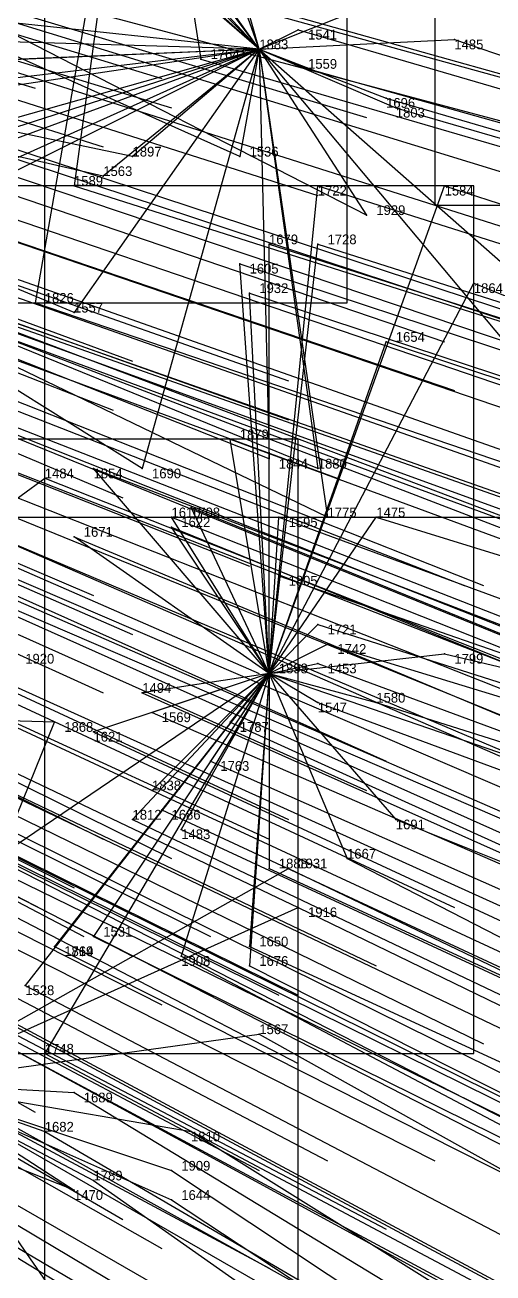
# Model space of a CAD drawing. Extents: x -0.5 to 0.59, y -0.5 to 0.59.
# Drawn here: x 0.418 to 0.466, y -0.2495 to -0.1215 of the extents above; entities that cross this region are included whole.
import ezdxf

# ---------------------------------------------------------------- set-up
doc = ezdxf.new("R2010")
doc.units = 0
for name, color, linetype in [('Clients', 3, 'CONTINUOUS'), ('Facilities', 3, 'CONTINUOUS'), ('Facilities_lines', 3, 'CONTINUOUS'), ('Min_max_boxes', 1, 'CONTINUOUS'), ('Normals', 1, 'CONTINUOUS'), ('Source_points', 5, 'CONTINUOUS'), ('Text', 3, 'CONTINUOUS')]:
    doc.layers.add(name, color=color, linetype=linetype)

msp = doc.modelspace()

# ---------------------------------------------------------------- linework, layer by layer
at = {"layer": 'Clients', "color": 5}
for p in [(0.446, -0.122, -1.156), (0.462, -0.123, -1.194), (0.436, -0.125, -1.134), (0.447, -0.126, -1.161), (0.455, -0.129, -1.182), (0.456, -0.13, -1.185), (0.429, -0.135, -1.25), (0.44, -0.135, -1.25), (0.423, -0.138, -1.111), (0.426, -0.137, -1.25), (0.448, -0.138, -1.171), (0.461, -0.138, -1.203), (0.453, -0.141, -1.25), (0.443, -0.144, -1.163), (0.448, -0.144, -1.176), (0.44, -0.146, -1.159), (0.464, -0.148, -1.217), (0.441, -0.149, -1.164), (0.419, -0.15, -1.113), (0.423, -0.151, -1.25), (0.455, -0.154, -1.202), (0.439, -0.164, -1.171), (0.443, -0.166, -1.25), (0.425, -0.167, -1.141), (0.43, -0.167, -1.25), (0.448, -0.167, -1.25), (0.42, -0.168, -1.13), (0.435, -0.171, -1.168), (0.433, -0.172, -1.164), (0.444, -0.172, -1.191), (0.449, -0.172, -1.25), (0.454, -0.172, -1.212), (0.423, -0.174, -1.144), (0.433, -0.173, -1.166), (0.444, -0.178, -1.197), (0.448, -0.183, -1.211), (0.449, -0.185, -1.215), (0.461, -0.186, -1.244), (0.448, -0.187, -1.214), (0.43, -0.19, -1.175), (0.448, -0.191, -1.217), (0.454, -0.191, -1.231), (0.421, -0.193, -1.25), (0.431, -0.192, -1.18), (0.439, -0.193, -1.199), (0.425, -0.194, -1.167), (0.437, -0.197, -1.199), (0.431, -0.2, -1.187), (0.432, -0.202, -1.194), (0.429, -0.203, -1.186), (0.456, -0.203, -1.247), (0.434, -0.204, -1.199), (0.451, -0.207, -1.25), (0.443, -0.208, -1.224), (0.445, -0.208, -1.25), (0.446, -0.212, -1.25), (0.425, -0.215, -1.191), (0.421, -0.216, -1.184), (0.421, -0.216, -1.184), (0.441, -0.216, -1.228), (0.434, -0.217, -1.213), (0.441, -0.218, -1.23), (0.418, -0.22, -1.181), (0.442, -0.225, -1.238), (0.42, -0.227, -1.192), (0.423, -0.231, -1.206), (0.42, -0.235, -1.203), (0.435, -0.235, -1.236), (0.433, -0.239, -1.237), (0.425, -0.24, -1.219), (0.423, -0.241, -1.25), (0.433, -0.242, -1.24)]:
    msp.add_point(p, dxfattribs=at)
at = {"layer": 'Facilities', "color": 3}
for p in [(0.442, -0.124, -1.25), (0.443, -0.188, -1.203)]:
    msp.add_point(p, dxfattribs=at)
at = {"layer": 'Facilities_lines', "color": 3}
for p, q in [((0.442, -0.124, -1.25), (0.407, -0.075, -1.25)), ((0.442, -0.124, -1.25), (0.407, -0.077, -1.25)), ((0.442, -0.124, -1.25), (0.404, -0.083, -1.25)), ((0.442, -0.124, -1.25), (0.427, -0.082, -1.25)), ((0.442, -0.124, -1.25), (0.403, -0.085, -1.25)), ((0.442, -0.124, -1.25), (0.431, -0.085, -1.25)), ((0.442, -0.124, -1.25), (0.401, -0.087, -1.25)), ((0.43, -0.087, -1.097), (0.419, -0.15, -1.113)), ((0.43, -0.087, -1.097), (0.423, -0.138, -1.111)), ((0.43, -0.087, -1.097), (0.436, -0.125, -1.134)), ((0.442, -0.124, -1.25), (0.404, -0.091, -1.25)), ((0.442, -0.124, -1.25), (0.421, -0.095, -1.25)), ((0.442, -0.124, -1.25), (0.462, -0.116, -1.25)), ((0.442, -0.124, -1.25), (0.446, -0.122, -1.156)), ((0.442, -0.124, -1.25), (0.363, -0.153, -1.25)), ((0.442, -0.124, -1.25), (0.368, -0.135, -1.25)), ((0.442, -0.124, -1.25), (0.369, -0.127, -1.25)), ((0.442, -0.124, -1.25), (0.371, -0.127, -1.25)), ((0.442, -0.124, -1.25), (0.389, -0.141, -1.25)), ((0.442, -0.124, -1.25), (0.393, -0.146, -1.25)), ((0.442, -0.124, -1.25), (0.396, -0.137, -1.25)), ((0.442, -0.124, -1.25), (0.4, -0.145, -1.25)), ((0.442, -0.124, -1.25), (0.408, -0.123, -1.25)), ((0.442, -0.124, -1.25), (0.408, -0.128, -1.25)), ((0.442, -0.124, -1.25), (0.423, -0.151, -1.25)), ((0.442, -0.124, -1.25), (0.426, -0.137, -1.25)), ((0.442, -0.124, -1.25), (0.429, -0.135, -1.25)), ((0.442, -0.124, -1.25), (0.43, -0.167, -1.25)), ((0.442, -0.124, -1.25), (0.44, -0.135, -1.25)), ((0.442, -0.124, -1.25), (0.462, -0.123, -1.194)), ((0.442, -0.124, -1.25), (0.473, -0.161, -1.249)), ((0.442, -0.124, -1.25), (0.447, -0.126, -1.161)), ((0.442, -0.124, -1.25), (0.455, -0.129, -1.182)), ((0.442, -0.124, -1.25), (0.449, -0.172, -1.25)), ((0.442, -0.124, -1.25), (0.467, -0.146, -1.25)), ((0.442, -0.124, -1.25), (0.456, -0.13, -1.185)), ((0.442, -0.124, -1.25), (0.443, -0.166, -1.25)), ((0.442, -0.124, -1.25), (0.448, -0.167, -1.25)), ((0.442, -0.124, -1.25), (0.453, -0.141, -1.25)), ((0.443, -0.188, -1.203), (0.461, -0.138, -1.203)), ((0.443, -0.188, -1.203), (0.448, -0.138, -1.171)), ((0.443, -0.188, -1.203), (0.443, -0.144, -1.163)), ((0.443, -0.188, -1.203), (0.448, -0.144, -1.176)), ((0.443, -0.188, -1.203), (0.44, -0.146, -1.159)), ((0.443, -0.188, -1.203), (0.464, -0.148, -1.217)), ((0.443, -0.188, -1.203), (0.441, -0.149, -1.164)), ((0.443, -0.188, -1.203), (0.455, -0.154, -1.202)), ((0.443, -0.188, -1.203), (0.439, -0.164, -1.171)), ((0.443, -0.188, -1.203), (0.425, -0.167, -1.141)), ((0.387, -0.192, -1.08), (0.42, -0.168, -1.13)), ((0.443, -0.188, -1.203), (0.435, -0.171, -1.168)), ((0.443, -0.188, -1.203), (0.433, -0.172, -1.164)), ((0.443, -0.188, -1.203), (0.454, -0.172, -1.212)), ((0.443, -0.188, -1.203), (0.444, -0.172, -1.191)), ((0.443, -0.188, -1.203), (0.423, -0.174, -1.144)), ((0.443, -0.188, -1.203), (0.433, -0.173, -1.166)), ((0.443, -0.188, -1.203), (0.444, -0.178, -1.197)), ((0.443, -0.188, -1.203), (0.448, -0.183, -1.211)), ((0.443, -0.188, -1.203), (0.449, -0.185, -1.215)), ((0.443, -0.188, -1.203), (0.461, -0.186, -1.244)), ((0.443, -0.188, -1.203), (0.415, -0.207, -1.159)), ((0.443, -0.188, -1.203), (0.418, -0.22, -1.181)), ((0.443, -0.188, -1.203), (0.42, -0.227, -1.192)), ((0.443, -0.188, -1.203), (0.421, -0.216, -1.184)), ((0.443, -0.188, -1.203), (0.421, -0.216, -1.184)), ((0.443, -0.188, -1.203), (0.425, -0.215, -1.191)), ((0.443, -0.188, -1.203), (0.425, -0.194, -1.167)), ((0.443, -0.188, -1.203), (0.429, -0.203, -1.186)), ((0.443, -0.188, -1.203), (0.43, -0.19, -1.175)), ((0.443, -0.188, -1.203), (0.431, -0.192, -1.18)), ((0.443, -0.188, -1.203), (0.431, -0.2, -1.187)), ((0.443, -0.188, -1.203), (0.432, -0.202, -1.194)), ((0.443, -0.188, -1.203), (0.434, -0.204, -1.199)), ((0.443, -0.188, -1.203), (0.434, -0.217, -1.213)), ((0.443, -0.188, -1.203), (0.437, -0.197, -1.199)), ((0.443, -0.188, -1.203), (0.439, -0.193, -1.199)), ((0.443, -0.188, -1.203), (0.441, -0.216, -1.228)), ((0.443, -0.188, -1.203), (0.441, -0.218, -1.23)), ((0.443, -0.188, -1.203), (0.448, -0.187, -1.214)), ((0.443, -0.188, -1.203), (0.448, -0.191, -1.217)), ((0.443, -0.188, -1.203), (0.454, -0.191, -1.231)), ((0.443, -0.188, -1.203), (0.451, -0.207, -1.25)), ((0.443, -0.188, -1.203), (0.456, -0.203, -1.247)), ((0.443, -0.188, -1.203), (0.443, -0.208, -1.224)), ((0.406, -0.23, -1.25), (0.421, -0.193, -1.25)), ((0.406, -0.23, -1.25), (0.445, -0.208, -1.25)), ((0.406, -0.23, -1.25), (0.446, -0.212, -1.25)), ((0.406, -0.23, -1.25), (0.442, -0.225, -1.238)), ((0.406, -0.23, -1.25), (0.424, -0.256, -1.238)), ((0.406, -0.23, -1.25), (0.423, -0.241, -1.25)), ((0.406, -0.23, -1.25), (0.433, -0.242, -1.24)), ((0.406, -0.23, -1.25), (0.42, -0.235, -1.203)), ((0.406, -0.23, -1.25), (0.423, -0.231, -1.206)), ((0.406, -0.23, -1.25), (0.425, -0.24, -1.219)), ((0.406, -0.23, -1.25), (0.435, -0.235, -1.236)), ((0.406, -0.23, -1.25), (0.433, -0.239, -1.237))]:
    msp.add_line(p, q, dxfattribs=at)
at = {"layer": 'Min_max_boxes', "color": 1}
for p, q in [((0.451, -0.15, -1.155), (0.451, -0.017, -1.155)), ((0.451, -0.15, -1.054), (0.451, -0.017, -1.054)), ((0.46, -0.063, -1.25), (0.46, -0.14, -1.25)), ((0.46, -0.063, -1.181), (0.46, -0.14, -1.181)), ((0.42, -0.274, -1.145), (0.42, -0.117, -1.145)), ((0.42, -0.274, -1.021), (0.42, -0.117, -1.021)), ((0.464, -0.138, -1.25), (0.415, -0.138, -1.25)), ((0.464, -0.138, -1.141), (0.415, -0.138, -1.141)), ((0.464, -0.227, -1.25), (0.464, -0.138, -1.25)), ((0.464, -0.227, -1.141), (0.464, -0.138, -1.141)), ((0.464, -0.138, -1.25), (0.464, -0.138, -1.141)), ((0.46, -0.14, -1.25), (0.494, -0.14, -1.25)), ((0.46, -0.14, -1.181), (0.494, -0.14, -1.181)), ((0.46, -0.14, -1.25), (0.46, -0.14, -1.181)), ((0.41, -0.15, -1.155), (0.451, -0.15, -1.155)), ((0.41, -0.15, -1.054), (0.451, -0.15, -1.054)), ((0.451, -0.15, -1.155), (0.451, -0.15, -1.054)), ((0.446, -0.164, -1.25), (0.346, -0.164, -1.25)), ((0.446, -0.164, -1.153), (0.346, -0.164, -1.153)), ((0.446, -0.287, -1.25), (0.446, -0.164, -1.25)), ((0.446, -0.287, -1.153), (0.446, -0.164, -1.153)), ((0.446, -0.164, -1.25), (0.446, -0.164, -1.153)), ((0.363, -0.172, -1.25), (0.473, -0.172, -1.25)), ((0.363, -0.172, -1.156), (0.473, -0.172, -1.156)), ((0.415, -0.227, -1.25), (0.464, -0.227, -1.25)), ((0.415, -0.227, -1.141), (0.464, -0.227, -1.141)), ((0.464, -0.227, -1.25), (0.464, -0.227, -1.141))]:
    msp.add_line(p, q, dxfattribs=at)
at = {"layer": 'Normals', "color": 1}
for p, q in [((0.33, -0.101, -0.863), (0.419, -0.128, -0.826)), ((0.343, -0.1, -0.894), (0.432, -0.127, -0.857)), ((0.344, -0.103, -0.897), (0.433, -0.13, -0.861)), ((0.363, -0.104, -0.946), (0.453, -0.131, -0.909)), ((0.337, -0.106, -0.884), (0.426, -0.134, -0.847)), ((0.383, -0.109, -0.996), (0.473, -0.133, -0.959)), ((0.36, -0.111, -0.941), (0.448, -0.139, -0.904)), ((0.415, -0.112, -1.074), (0.504, -0.137, -1.036)), ((0.424, -0.115, -1.099), (0.514, -0.14, -1.062)), ((0.403, -0.117, -1.048), (0.491, -0.144, -1.011)), ((0.394, -0.119, -1.029), (0.482, -0.147, -0.991)), ((0.453, -0.141, -1.25), (0.412, -0.12, -1.161)), ((0.442, -0.124, -1.25), (0.414, -0.121, -1.154)), ((0.44, -0.135, -1.25), (0.411, -0.122, -1.155)), ((0.446, -0.122, -1.156), (0.535, -0.148, -1.119)), ((0.342, -0.124, -0.909), (0.429, -0.156, -0.871)), ((0.373, -0.124, -0.984), (0.461, -0.154, -0.945)), ((0.462, -0.123, -1.194), (0.553, -0.154, -1.167)), ((0.389, -0.125, -1.021), (0.477, -0.154, -0.983)), ((0.436, -0.125, -1.134), (0.525, -0.151, -1.097)), ((0.365, -0.126, -0.966), (0.453, -0.156, -0.929)), ((0.447, -0.126, -1.161), (0.536, -0.151, -1.123)), ((0.34, -0.127, -0.908), (0.427, -0.161, -0.87)), ((0.357, -0.127, -0.948), (0.445, -0.158, -0.911)), ((0.374, -0.129, -0.99), (0.462, -0.159, -0.952)), ((0.395, -0.128, -1.037), (0.483, -0.157, -1)), ((0.455, -0.129, -1.182), (0.544, -0.155, -1.145)), ((0.456, -0.13, -1.185), (0.545, -0.156, -1.148)), ((0.358, -0.131, -0.953), (0.445, -0.162, -0.916)), ((0.429, -0.135, -1.25), (0.41, -0.131, -1.152)), ((0.426, -0.137, -1.25), (0.404, -0.132, -1.153)), ((0.405, -0.133, -1.067), (0.494, -0.163, -1.03)), ((0.343, -0.134, -0.92), (0.428, -0.17, -0.882)), ((0.363, -0.136, -0.969), (0.45, -0.168, -0.932)), ((0.379, -0.136, -1.007), (0.467, -0.167, -0.969)), ((0.401, -0.136, -1.058), (0.489, -0.166, -1.021)), ((0.423, -0.138, -1.111), (0.511, -0.166, -1.074)), ((0.448, -0.138, -1.171), (0.536, -0.166, -1.134)), ((0.461, -0.138, -1.203), (0.553, -0.168, -1.178)), ((0.406, -0.14, -1.073), (0.494, -0.17, -1.037)), ((0.423, -0.151, -1.25), (0.399, -0.141, -1.153)), ((0.355, -0.143, -0.956), (0.441, -0.177, -0.918)), ((0.34, -0.144, -0.923), (0.425, -0.18, -0.884)), ((0.391, -0.144, -1.041), (0.477, -0.177, -1.004)), ((0.449, -0.172, -1.25), (0.391, -0.144, -1.173)), ((0.407, -0.144, -1.081), (0.495, -0.175, -1.044)), ((0.443, -0.144, -1.163), (0.531, -0.172, -1.126)), ((0.448, -0.144, -1.176), (0.536, -0.172, -1.14)), ((0.376, -0.145, -1.008), (0.463, -0.179, -0.971)), ((0.379, -0.145, -1.014), (0.465, -0.179, -0.976)), ((0.396, -0.145, -1.053), (0.483, -0.178, -1.016)), ((0.344, -0.147, -0.935), (0.429, -0.184, -0.897)), ((0.43, -0.167, -1.25), (0.398, -0.147, -1.157)), ((0.448, -0.167, -1.25), (0.399, -0.147, -1.165)), ((0.44, -0.146, -1.159), (0.528, -0.175, -1.122)), ((0.401, -0.148, -1.068), (0.488, -0.18, -1.032)), ((0.464, -0.148, -1.217), (0.556, -0.185, -1.209)), ((0.443, -0.166, -1.25), (0.4, -0.149, -1.161)), ((0.441, -0.149, -1.164), (0.529, -0.178, -1.127)), ((0.357, -0.151, -0.969), (0.442, -0.188, -0.932)), ((0.383, -0.15, -1.028), (0.469, -0.185, -0.991)), ((0.387, -0.151, -1.039), (0.474, -0.185, -1.001)), ((0.413, -0.151, -1.099), (0.501, -0.182, -1.063)), ((0.414, -0.151, -1.101), (0.502, -0.182, -1.065)), ((0.419, -0.15, -1.113), (0.507, -0.18, -1.076)), ((0.342, -0.152, -0.934), (0.426, -0.19, -0.896)), ((0.414, -0.152, -1.104), (0.502, -0.184, -1.067)), ((0.393, -0.154, -1.054), (0.479, -0.188, -1.017)), ((0.455, -0.154, -1.202), (0.548, -0.185, -1.181)), ((0.388, -0.156, -1.046), (0.475, -0.19, -1.009)), ((0.37, -0.159, -1.008), (0.455, -0.197, -0.971)), ((0.347, -0.161, -0.957), (0.431, -0.2, -0.92)), ((0.368, -0.162, -1.005), (0.453, -0.2, -0.967)), ((0.397, -0.162, -1.071), (0.483, -0.196, -1.034)), ((0.343, -0.164, -0.951), (0.426, -0.205, -0.914)), ((0.361, -0.164, -0.99), (0.445, -0.203, -0.953)), ((0.392, -0.164, -1.061), (0.477, -0.201, -1.024)), ((0.439, -0.164, -1.171), (0.526, -0.196, -1.134)), ((0.35, -0.166, -0.968), (0.433, -0.207, -0.931)), ((0.358, -0.166, -0.987), (0.443, -0.205, -0.951)), ((0.386, -0.167, -1.052), (0.471, -0.204, -1.015)), ((0.425, -0.167, -1.141), (0.511, -0.2, -1.104)), ((0.34, -0.168, -0.948), (0.423, -0.21, -0.911)), ((0.401, -0.168, -1.086), (0.486, -0.204, -1.049)), ((0.42, -0.168, -1.13), (0.506, -0.202, -1.092)), ((0.388, -0.169, -1.059), (0.474, -0.206, -1.022)), ((0.412, -0.17, -1.114), (0.498, -0.205, -1.077)), ((0.435, -0.171, -1.168), (0.521, -0.206, -1.13)), ((0.342, -0.172, -0.957), (0.424, -0.215, -0.919)), ((0.362, -0.172, -1.002), (0.446, -0.212, -0.965)), ((0.433, -0.172, -1.164), (0.519, -0.206, -1.126)), ((0.444, -0.172, -1.191), (0.534, -0.205, -1.162)), ((0.454, -0.172, -1.212), (0.548, -0.201, -1.199)), ((0.346, -0.174, -0.969), (0.429, -0.217, -0.931)), ((0.354, -0.174, -0.986), (0.437, -0.215, -0.948)), ((0.378, -0.173, -1.039), (0.462, -0.212, -1.002)), ((0.423, -0.174, -1.144), (0.509, -0.21, -1.106)), ((0.433, -0.173, -1.166), (0.519, -0.208, -1.129)), ((0.414, -0.177, -1.127), (0.5, -0.214, -1.089)), ((0.37, -0.178, -1.026), (0.454, -0.218, -0.989)), ((0.41, -0.179, -1.12), (0.495, -0.217, -1.083)), ((0.444, -0.178, -1.197), (0.536, -0.21, -1.171)), ((0.349, -0.18, -0.982), (0.432, -0.222, -0.945)), ((0.361, -0.18, -1.008), (0.444, -0.221, -0.971)), ((0.363, -0.18, -1.012), (0.446, -0.221, -0.975)), ((0.448, -0.183, -1.211), (0.542, -0.213, -1.193)), ((0.363, -0.185, -1.02), (0.446, -0.228, -0.983)), ((0.381, -0.185, -1.059), (0.465, -0.226, -1.023)), ((0.384, -0.185, -1.065), (0.468, -0.225, -1.028)), ((0.449, -0.185, -1.215), (0.544, -0.214, -1.198)), ((0.461, -0.186, -1.244), (0.554, -0.208, -1.274)), ((0.338, -0.187, -0.966), (0.419, -0.233, -0.929)), ((0.414, -0.188, -1.137), (0.498, -0.226, -1.099)), ((0.443, -0.188, -1.203), (0.536, -0.22, -1.184)), ((0.448, -0.187, -1.214), (0.54, -0.221, -1.193)), ((0.43, -0.19, -1.175), (0.515, -0.228, -1.138)), ((0.448, -0.191, -1.217), (0.54, -0.225, -1.197)), ((0.454, -0.191, -1.231), (0.549, -0.221, -1.238)), ((0.421, -0.193, -1.25), (0.384, -0.192, -1.157)), ((0.384, -0.193, -1.075), (0.468, -0.234, -1.038)), ((0.387, -0.192, -1.08), (0.47, -0.233, -1.043)), ((0.431, -0.192, -1.18), (0.516, -0.229, -1.142)), ((0.439, -0.193, -1.199), (0.527, -0.233, -1.171)), ((0.425, -0.194, -1.167), (0.509, -0.233, -1.13)), ((0.359, -0.195, -1.022), (0.442, -0.239, -0.985)), ((0.367, -0.195, -1.038), (0.449, -0.238, -1.002)), ((0.398, -0.195, -1.109), (0.481, -0.236, -1.071)), ((0.347, -0.197, -0.999), (0.428, -0.244, -0.961)), ((0.377, -0.196, -1.062), (0.46, -0.238, -1.026)), ((0.39, -0.197, -1.091), (0.472, -0.239, -1.054)), ((0.437, -0.197, -1.199), (0.525, -0.236, -1.17)), ((0.431, -0.2, -1.187), (0.515, -0.239, -1.149)), ((0.351, -0.201, -1.012), (0.432, -0.247, -0.975)), ((0.373, -0.202, -1.059), (0.455, -0.245, -1.022)), ((0.406, -0.202, -1.133), (0.489, -0.243, -1.095)), ((0.432, -0.202, -1.194), (0.518, -0.242, -1.161)), ((0.429, -0.203, -1.186), (0.513, -0.243, -1.149)), ((0.456, -0.203, -1.247), (0.546, -0.239, -1.271)), ((0.434, -0.204, -1.199), (0.52, -0.244, -1.167)), ((0.361, -0.205, -1.038), (0.443, -0.249, -1.001)), ((0.415, -0.207, -1.159), (0.497, -0.249, -1.121)), ((0.451, -0.207, -1.25), (0.525, -0.245, -1.305)), ((0.351, -0.208, -1.021), (0.431, -0.255, -0.984)), ((0.443, -0.208, -1.224), (0.534, -0.25, -1.218)), ((0.445, -0.208, -1.25), (0.52, -0.244, -1.305)), ((0.446, -0.212, -1.25), (0.522, -0.249, -1.304)), ((0.425, -0.215, -1.191), (0.508, -0.256, -1.153)), ((0.382, -0.216, -1.097), (0.462, -0.262, -1.059)), ((0.421, -0.216, -1.184), (0.504, -0.258, -1.146)), ((0.421, -0.216, -1.184), (0.504, -0.258, -1.146)), ((0.441, -0.216, -1.228), (0.532, -0.258, -1.224)), ((0.434, -0.217, -1.213), (0.521, -0.263, -1.196)), ((0.423, -0.241, -1.25), (0.365, -0.218, -1.172)), ((0.406, -0.218, -1.153), (0.488, -0.262, -1.115)), ((0.441, -0.218, -1.23), (0.53, -0.263, -1.232)), ((0.389, -0.219, -1.115), (0.47, -0.264, -1.078)), ((0.418, -0.22, -1.181), (0.5, -0.263, -1.143)), ((0.411, -0.221, -1.167), (0.493, -0.265, -1.129)), ((0.412, -0.224, -1.173), (0.494, -0.268, -1.135)), ((0.412, -0.224, -1.172), (0.493, -0.268, -1.134)), ((0.442, -0.225, -1.238), (0.528, -0.273, -1.249)), ((0.42, -0.227, -1.192), (0.501, -0.27, -1.155)), ((0.391, -0.229, -1.132), (0.47, -0.276, -1.095)), ((0.423, -0.231, -1.206), (0.507, -0.282, -1.186)), ((0.391, -0.232, -1.136), (0.47, -0.28, -1.098)), ((0.42, -0.235, -1.203), (0.504, -0.284, -1.181)), ((0.435, -0.235, -1.236), (0.52, -0.288, -1.244)), ((0.411, -0.239, -1.187), (0.491, -0.285, -1.15)), ((0.433, -0.239, -1.237), (0.516, -0.294, -1.242)), ((0.425, -0.24, -1.219), (0.506, -0.297, -1.21)), ((0.433, -0.242, -1.24), (0.515, -0.296, -1.256))]:
    msp.add_line(p, q, dxfattribs=at)
at = {"layer": 'Source_points', "color": 5}
for p in [(0.446, -0.122, -1.156), (0.442, -0.124, -1.25), (0.462, -0.123, -1.194), (0.436, -0.125, -1.134), (0.447, -0.126, -1.161), (0.455, -0.129, -1.182), (0.456, -0.13, -1.185), (0.429, -0.135, -1.25), (0.44, -0.135, -1.25), (0.423, -0.138, -1.111), (0.426, -0.137, -1.25), (0.448, -0.138, -1.171), (0.461, -0.138, -1.203), (0.453, -0.141, -1.25), (0.443, -0.144, -1.163), (0.448, -0.144, -1.176), (0.44, -0.146, -1.159), (0.464, -0.148, -1.217), (0.441, -0.149, -1.164), (0.419, -0.15, -1.113), (0.423, -0.151, -1.25), (0.455, -0.154, -1.202), (0.439, -0.164, -1.171), (0.443, -0.166, -1.25), (0.425, -0.167, -1.141), (0.43, -0.167, -1.25), (0.448, -0.167, -1.25), (0.42, -0.168, -1.13), (0.435, -0.171, -1.168), (0.433, -0.172, -1.164), (0.444, -0.172, -1.191), (0.449, -0.172, -1.25), (0.454, -0.172, -1.212), (0.423, -0.174, -1.144), (0.433, -0.173, -1.166), (0.444, -0.178, -1.197), (0.448, -0.183, -1.211), (0.449, -0.185, -1.215), (0.461, -0.186, -1.244), (0.443, -0.188, -1.203), (0.448, -0.187, -1.214), (0.43, -0.19, -1.175), (0.448, -0.191, -1.217), (0.454, -0.191, -1.231), (0.421, -0.193, -1.25), (0.431, -0.192, -1.18), (0.439, -0.193, -1.199), (0.425, -0.194, -1.167), (0.437, -0.197, -1.199), (0.431, -0.2, -1.187), (0.432, -0.202, -1.194), (0.429, -0.203, -1.186), (0.456, -0.203, -1.247), (0.434, -0.204, -1.199), (0.451, -0.207, -1.25), (0.443, -0.208, -1.224), (0.445, -0.208, -1.25), (0.446, -0.212, -1.25), (0.425, -0.215, -1.191), (0.421, -0.216, -1.184), (0.421, -0.216, -1.184), (0.441, -0.216, -1.228), (0.434, -0.217, -1.213), (0.441, -0.218, -1.23), (0.418, -0.22, -1.181), (0.442, -0.225, -1.238), (0.42, -0.227, -1.192), (0.423, -0.231, -1.206), (0.42, -0.235, -1.203), (0.435, -0.235, -1.236), (0.433, -0.239, -1.237), (0.425, -0.24, -1.219), (0.423, -0.241, -1.25), (0.433, -0.242, -1.24)]:
    msp.add_point(p, dxfattribs=at)

# ---------------------------------------------------------------- texts
at = {"layer": 'Text', "color": 3}
for s, p in [('1541', (0.447, -0.123, -1.156)), ('1764', (0.437, -0.125, -1.134)), ('1883', (0.442, -0.124, -1.25)), ('1485', (0.462, -0.124, -1.194)), ('1559', (0.447, -0.126, -1.161)), ('1696', (0.455, -0.13, -1.182)), ('1803', (0.456, -0.131, -1.185)), ('1897', (0.429, -0.135, -1.25)), ('1536', (0.441, -0.135, -1.25)), ('1563', (0.426, -0.137, -1.25)), ('1589', (0.423, -0.138, -1.111)), ('1722', (0.448, -0.139, -1.171)), ('1584', (0.461, -0.139, -1.203)), ('1929', (0.454, -0.141, -1.25)), ('1679', (0.443, -0.144, -1.163)), ('1728', (0.449, -0.144, -1.176)), ('1605', (0.441, -0.147, -1.159)), ('1932', (0.442, -0.149, -1.164)), ('1864', (0.464, -0.149, -1.217)), ('1826', (0.42, -0.15, -1.113)), ('1557', (0.423, -0.151, -1.25)), ('1654', (0.456, -0.154, -1.202)), ('1879', (0.44, -0.164, -1.171)), ('1844', (0.444, -0.167, -1.25)), ('1880', (0.448, -0.167, -1.25)), ('1484', (0.42, -0.168, -1.13)), ('1854', (0.425, -0.168, -1.141)), ('1690', (0.431, -0.168, -1.25)), ('1610', (0.433, -0.172, -1.164)), ('1708', (0.435, -0.172, -1.168)), ('1775', (0.449, -0.172, -1.25)), ('1475', (0.454, -0.172, -1.212)), ('1622', (0.434, -0.173, -1.166)), ('1595', (0.445, -0.173, -1.191)), ('1671', (0.424, -0.174, -1.144)), ('1805', (0.445, -0.179, -1.197)), ('1721', (0.449, -0.184, -1.211)), ('1742', (0.45, -0.186, -1.215)), ('1920', (0.418, -0.187, -1.25)), ('1799', (0.462, -0.187, -1.244)), ('1898', (0.444, -0.188, -1.203)), ('1453', (0.449, -0.188, -1.214)), ('1494', (0.43, -0.19, -1.175)), ('1580', (0.454, -0.191, -1.231)), ('1569', (0.432, -0.193, -1.18)), ('1547', (0.448, -0.192, -1.217)), ('1868', (0.422, -0.194, -1.25)), ('1787', (0.44, -0.194, -1.199)), ('1621', (0.425, -0.195, -1.167)), ('1763', (0.438, -0.198, -1.199)), ('1838', (0.431, -0.2, -1.187)), ('1812', (0.429, -0.203, -1.186)), ('1686', (0.433, -0.203, -1.194)), ('1691', (0.456, -0.204, -1.247)), ('1483', (0.434, -0.205, -1.199)), ('1667', (0.451, -0.207, -1.25)), ('1888', (0.444, -0.208, -1.224)), ('1931', (0.446, -0.208, -1.25)), ('1916', (0.447, -0.213, -1.25)), ('1531', (0.426, -0.215, -1.191)), ('1650', (0.442, -0.216, -1.228)), ('1769', (0.422, -0.217, -1.184)), ('1814', (0.422, -0.217, -1.184)), ('1908', (0.434, -0.218, -1.213)), ('1676', (0.442, -0.218, -1.23)), ('1528', (0.418, -0.221, -1.181)), ('1567', (0.442, -0.225, -1.238)), ('1748', (0.42, -0.227, -1.192)), ('1689', (0.424, -0.232, -1.206)), ('1682', (0.42, -0.235, -1.203)), ('1810', (0.435, -0.236, -1.236)), ('1909', (0.434, -0.239, -1.237)), ('1789', (0.425, -0.24, -1.219)), ('1470', (0.423, -0.242, -1.25)), ('1644', (0.434, -0.242, -1.24))]:
    msp.add_text(s, height=0.001, dxfattribs=at).set_placement(p)

doc.saveas('drawing.dxf')
